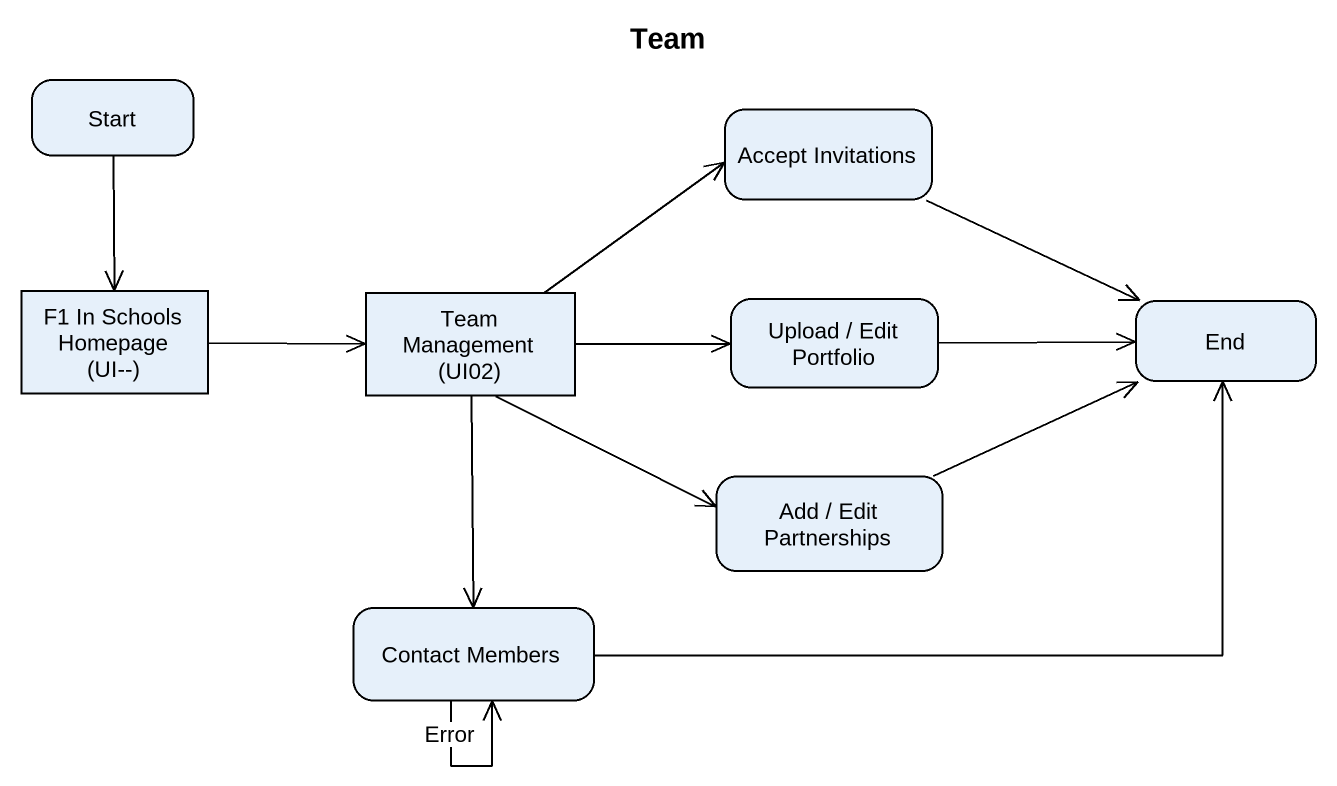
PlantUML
@startuml
title Team
hide empty description
state "Start" as Start_
state "Accept Invitations" as Accept_Invitations
state "F1 In Schools Homepage (UI--)" as F1_In_Schools_Homepage_UI <<object>>
state "Team Management (UI02)" as Team_Management_UI02 <<object>>
state "Upload / Edit Portfolio" as Upload_Edit_Portfolio
state "End" as End_
state "Add / Edit Partnerships" as Add_Edit_Partnerships
state "Contact Members" as Contact_Members
Start_ --> F1_In_Schools_Homepage_UI
Accept_Invitations -right-> End_
F1_In_Schools_Homepage_UI -right-> Team_Management_UI02
Team_Management_UI02 -right-> Accept_Invitations
Team_Management_UI02 -right-> Upload_Edit_Portfolio
Team_Management_UI02 -right-> Add_Edit_Partnerships
Team_Management_UI02 --> Contact_Members
Upload_Edit_Portfolio -right-> End_
Add_Edit_Partnerships -right-> End_
Contact_Members -right-> End_
Contact_Members --> Contact_Members : Error
@enduml
